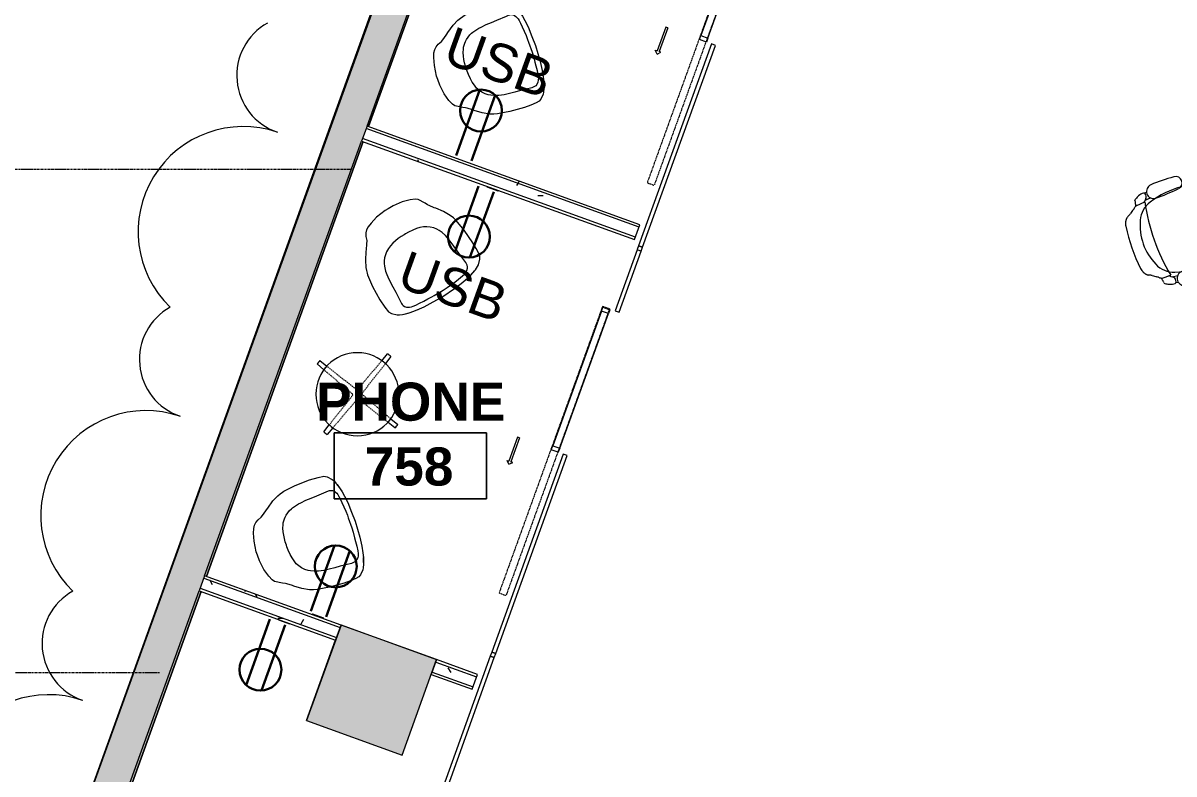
# Model space of a CAD drawing. Header units: inches. Extents: x -2349 to 1043, y -456 to 2193.
# Drawn here: x -2110.7 to -1838.8, y 347.2 to 524.6 of the extents above; entities that cross this region are included whole.
import ezdxf

# ---------------------------------------------------------------- set-up
doc = ezdxf.new("R2010")
doc.units = ezdxf.units.IN
doc.header["$MEASUREMENT"] = 0
for name, pattern in [('Dash', [0.25, 0.125, -0.125]), ('Dash 1_16_', [0.125, 0.0625, -0.0625]), ('Grid Line 1_2_', [0.875, 0.5, -0.125, 0.125, -0.125]), ('IMPORT-PHANTOM4 _2_', [0])]:
    doc.linetypes.add(name, pattern=pattern)
for name, color, linetype, lineweight in [('5033_00_7th-9th Floors_Updated_dwg', 8, 'Continuous', 9), ('A-ANNO-NOTE', 131, 'Continuous', 30), ('A-Area', 7, 'IMPORT-PHANTOM4 _2_', 9), ('A-AREA-IDEN', 2, 'Continuous', 9), ('A-COLS', 52, 'Continuous', 13), ('A-DETL-GENF', 92, 'Continuous', 9), ('A-DOOR', 31, 'Continuous', 13), ('A-GLAZ-CURT', 52, 'Continuous', 13), ('A-GLAZ-CWMG', 51, 'Continuous', 13), ('A-Shell', 7, 'Continuous', 9), ('A-WALL', 113, 'Continuous', 13), ('A-WALL-PATT', 111, 'Continuous', 13), ('COLUMN', 7, 'Continuous', 9), ('E-ELEC-FIXT', 91, 'Continuous', 9), ('G-ANNO-REVC', 71, 'Continuous', 9), ('I-FURN', 30, 'Continuous', 9), ('I-FURN-HDLN', 30, 'Dash', 9), ('I-WALL', 2, 'Continuous', 13), ('S-GRID', 1, 'Continuous', 9)]:
    doc.layers.add(name, color=color, linetype=linetype, lineweight=lineweight)
doc.styles.add('Swis721 Lt BT', font='swissl.ttf', dxfattribs={"height": 9})
doc.styles.add('Swis721 Lt BT_B', font='', dxfattribs={"height": 9})
doc.styles.get('Swis721 Lt BT_B').set_extended_font_data('Swis721 Lt BT', bold=True)
pattern_1 = [(0, (0, 0), (30.72, 7.68), [1.267, -21.773, 1.267, -21.773, -122.88]), (0, (0, 0), (30.72, 7.68), [-46.08, 1.267, -44.813, 1.267, -21.773, -53.76]), (0, (0, 0), (30.72, 7.68), [-115.2, 1.267, -14.093, 1.267, -37.133]), (120, (11.52, 3.84), (-22.011075, 22.7643), [1.267, -21.773, 1.267, -21.773, -122.88]), (120, (11.52, 3.84), (-22.011075, 22.7643), [-46.08, 1.267, -44.813, 1.267, -21.773, -53.76]), (120, (11.52, 3.84), (-22.011075, 22.7643), [-115.2, 1.267, -14.093, 1.267, -37.133]), (240, (15.36, 19.2), (-8.708925, -30.4443), [1.267, -21.773, 1.267, -21.773, -122.88]), (240, (15.36, 19.2), (-8.708925, -30.4443), [-46.08, 1.267, -44.813, 1.267, -21.773, -53.76]), (240, (15.36, 19.2), (-8.708925, -30.4443), [-115.2, 1.267, -14.093, 1.267, -37.133])]

# ---------------------------------------------------------------- blocks, each defined once
blk = doc.blocks.new('5033_00_7th-9th Floors_Updated_dwg-8585573-7TH FLOOR POWER _ SIGNAL')
at = {"layer": 'A-Shell'}
h = blk.add_hatch(color=256, dxfattribs=at)
h.paths.add_polyline_path([(-2160.58, -154.84), (-1982.09, -91.59), (-1982.09, -91.52), (-2160.7, -154.8)], flags=0)
h.paths.add_polyline_path([(-2185.08, -146.11), (-2203.04, -139.22), (-2203.2, -139.65), (-2185.72, -145.88)], flags=0)
h.paths.add_polyline_path([(-2105.52, 107.91), (-2068.64, 210.29), (-2069.06, 210.44), (-2106.02, 108.09)], flags=0)
h.paths.add_polyline_path([(-2067.37, 213.82), (-2030.37, 316.54), (-2030.71, 316.66), (-2067.79, 213.97)], flags=0)
h.paths.add_polyline_path([(-2029.1, 320.06), (-1992.21, 422.47), (-1992.47, 422.56), (-2029.44, 320.19)], flags=0)
h.paths.add_polyline_path([(-1990.94, 426), (-1954.98, 525.84), (-1955.15, 525.9), (-1962.98, 504.23), (-1962.81, 504.16), (-1963.74, 501.58), (-1963.92, 501.64), (-1991.2, 426.09)], flags=0)
h.paths.add_polyline_path([(-1954.05, 528.43), (-1935.69, 579.4), (-1935.82, 579.44), (-1954.22, 528.49)], flags=0)
h.paths.add_polyline_path([(-1924.86, 609.46), (-1913.15, 641.96), (-1913.24, 641.99), (-1924.97, 609.5)], flags=0)
h.paths.add_polyline_path([(-1912.22, 644.55), (-1887.24, 713.98), (-1912.3, 644.58)], flags=0)
at = {"layer": 'COLUMN'}
blk.add_hatch(color=256, dxfattribs=at).paths.add_polyline_path([(-2043.73, 179.78), (-2043.73, 179.79), (-2041.62, 185.62)], flags=0)
blk.add_hatch(color=256, dxfattribs=at).paths.add_polyline_path([(-2043.73, 179.78), (-2043.73, 179.79), (-2041.62, 185.62)], flags=0)
at = {"layer": 'A-Area', "linetype": 'Continuous', "flags": 128}
blk.add_lwpolyline([(-2099.84, 148.77), (-1872.96, 778.61)], close=True, dxfattribs=at)
at = {"layer": 'A-Shell'}
for p, q in [((-2029.1, 320.06), (-1992.21, 422.47)), ((-1992.21, 422.47), (-2029.1, 320.06)), ((-2067.37, 213.82), (-2030.37, 316.54)), ((-2030.37, 316.54), (-2067.37, 213.82)), ((-2105.52, 107.91), (-2068.64, 210.29)), ((-2068.64, 210.29), (-2105.52, 107.91))]:
    blk.add_line(p, q, dxfattribs=at)
at = {"layer": 'COLUMN'}
for p, q in [((-2035.58, 202.36), (-2013.01, 194.21)), ((-2035.58, 202.36), (-2013.01, 194.21)), ((-2043.73, 179.79), (-2036.86, 198.82)), ((-2043.73, 179.79), (-2036.86, 198.82)), ((-2043.73, 179.79), (-2041.62, 185.62)), ((-2041.62, 185.62), (-2043.73, 179.78)), ((-2043.73, 179.79), (-2041.62, 185.62)), ((-2041.62, 185.62), (-2043.73, 179.78)), ((-2043.73, 179.78), (-2043.73, 179.79)), ((-2043.73, 179.78), (-2043.73, 179.79))]:
    blk.add_line(p, q, dxfattribs=at)
blk = doc.blocks.new('Columns 1 - Columns 1-7118049-7TH FLOOR POWER _ SIGNAL')
at = {"layer": 'A-COLS', "lineweight": 9}
h = blk.add_hatch(color=7, dxfattribs=at)
h.paths.add_polyline_path([(862, -405.11), (861.98, -372.97), (801.98, -351.58), (801.98, -383.71), (861.95, -405.09)], flags=0)
h.paths.add_polyline_path([(994.48, -377), (1004.95, -376.98), (1004.95, -365), (986.95, -365), (986.95, -377), (993.97, -377)], flags=0)
h.paths.add_polyline_path([(514, -281.76), (514, -249.63), (453.98, -228.24), (453.98, -260.37), (513.95, -281.74)], flags=0)
h.paths.add_polyline_path([(166, -158.41), (166, -126.28), (105.98, -104.89), (105.98, -137.02), (165.95, -158.39)], flags=0)
h.paths.add_polyline_path([(-182, -35.06), (-182, -2.93), (-242.02, 18.46), (-242.02, -13.67), (-182.05, -35.04)], flags=0)
h.paths.add_polyline_path([(-1982.09, 88.27), (-1922.03, 109.69), (-1922.03, 140.32), (-1982.09, 118.92), (-1982.06, 97), (-1976.88, 98.83), (-1974.21, 91.29), (-1982.09, 88.5), (-1982.09, 88.41)], flags=0)
h.paths.add_polyline_path([(-530, 88.28), (-530, 120.42), (-590.02, 141.81), (-590.02, 109.68), (-530.05, 88.3)], flags=0)
h.paths.add_polyline_path([(843.95, 109), (843.91, 133), (819.95, 133), (819.95, 109), (840.1, 109)], flags=0)
h.paths.add_polyline_path([(1000.37, 115), (1004.95, 115.02), (1004.95, 127), (986.95, 127), (986.95, 115), (998.45, 115)], flags=0)
h.paths.add_polyline_path([(-1634.06, 211.7), (-1574.03, 233.05), (-1574.03, 264.36), (-1634.06, 242.96), (-1634.06, 211.72)], flags=0)
h.paths.add_polyline_path([(-878.47, 211.8), (-878.47, 243.93), (-938.5, 265.32), (-938.5, 233.19), (-878.52, 211.82)], flags=0)
h.paths.add_polyline_path([(495.95, 232), (495.95, 256), (472.03, 256), (472.03, 232), (492.75, 232)], flags=0)
h.paths.add_polyline_path([(-1286.05, 334.98), (-1268.05, 341.39), (-1268.05, 345.6), (-1256.05, 349.87), (-1244.05, 345.6), (-1244.05, 341.38), (-1226.05, 335.02), (-1226.06, 367), (-1256.05, 377.69), (-1286.05, 367), (-1286.05, 334.99)], flags=0)
h.paths.add_polyline_path([(-2021.16, 351.64), (-2013.01, 374.21), (-2035.58, 382.36), (-2043.73, 359.79), (-2041.62, 359.02)], flags=0)
h.paths.add_polyline_path([(-207.74, 478), (-200.03, 478), (-200.03, 502), (-219.79, 502), (-224.03, 490.27), (-224.03, 478), (-208.32, 478)], flags=0)
h.paths.add_polyline_path([(-224.03, 501.32), (-223.78, 502), (-224.03, 502)], flags=0)
h.paths.add_polyline_path([(-549.3, 601), (-548.03, 601), (-548.03, 625), (-569.15, 625), (-572.03, 617.05), (-572.03, 601), (-556.09, 601)], flags=0)
h.paths.add_polyline_path([(496.2, 601), (496.2, 625), (472.2, 625), (472.2, 601), (492.75, 601)], flags=0)
h.paths.add_polyline_path([(831.97, 601.06), (843.95, 601.08), (843.91, 625.06), (819.95, 625.06), (819.95, 601.06), (831.95, 601.06)], flags=0)
h.paths.add_polyline_path([(999.15, 607.06), (1004.95, 607.08), (1004.95, 619.06), (986.95, 619.06), (986.95, 607.06), (998.45, 607.06)], flags=0)
h.paths.add_polyline_path([(-1887.92, 720.64), (-1879.77, 743.21), (-1902.34, 751.36), (-1910.49, 728.79), (-1899.81, 724.93)], flags=0)
h.paths.add_polyline_path([(-910.74, 724), (-896.03, 724), (-896.03, 748), (-920.67, 748), (-920.67, 724), (-911.68, 724)], flags=0)
h.paths.add_polyline_path([(-1616.03, 724), (-1592.03, 724), (-1592.03, 748), (-1616.03, 748), (-1616.03, 731.5)], flags=0)
h.paths.add_polyline_path([(-1843.5, 843.64), (-1835.35, 866.21), (-1857.93, 874.36), (-1866.08, 851.79), (-1845.61, 844.39)], flags=0)
h.paths.add_polyline_path([(492.75, 847), (496.2, 847), (496.2, 871), (472.2, 871), (472.2, 847), (479.89, 847)], flags=0)
h.paths.add_polyline_path([(-1574.05, 847), (-1574.06, 871), (-1616.19, 871), (-1616.19, 847), (-1576.33, 847)], flags=0)
h.paths.add_polyline_path([(-1268.03, 847.03), (-1243.86, 847.03), (-1243.86, 871), (-1268.03, 871), (-1268.03, 863.81)], flags=0)
h.paths.add_polyline_path([(843.95, 1093), (843.91, 1117), (819.95, 1117), (819.95, 1093), (840.1, 1093)], flags=0)
h.paths.add_polyline_path([(482.08, 1093), (495.95, 1093), (495.95, 1117), (471.83, 1117), (471.83, 1093), (481.27, 1093)], flags=0)
h.paths.add_polyline_path([(-1259.55, 1093.21), (-1244.3, 1093.21), (-1244.3, 1117.25), (-1268.29, 1117.25), (-1268.29, 1093.21), (-1268.07, 1093.21)], flags=0)
h.paths.add_polyline_path([(-1607.55, 1093.21), (-1592.35, 1093.21), (-1592.35, 1117.25), (-1616.3, 1117.25), (-1616.3, 1093.21), (-1616.07, 1093.21)], flags=0)
h.paths.add_polyline_path([(993.95, 1099), (1004.95, 1099.02), (1004.95, 1111), (986.95, 1111), (986.95, 1099), (993.94, 1099)], flags=0)
h.paths.add_polyline_path([(-1594.42, 1339.25), (-1592.3, 1339.25), (-1592.3, 1363.25), (-1616.3, 1363.25), (-1616.3, 1339.25), (-1600.55, 1339.25)], flags=0)
h.paths.add_polyline_path([(-1268.3, 1339.25), (-1244.3, 1339.25), (-1244.3, 1363.25), (-1268.3, 1363.25), (-1268.3, 1343.02)], flags=0)
h.paths.add_polyline_path([(471.95, 1462.86), (495.95, 1462.86), (495.95, 1486.86), (471.95, 1486.86)], flags=0)
h.paths.add_polyline_path([(801.95, 1567), (861.95, 1588.4), (861.95, 1619.14), (850.07, 1619.14), (850, 1619.04), (849.95, 1619.16), (849.95, 1622.86), (801.95, 1605.75), (801.95, 1567.02)], flags=0)
h.paths.add_polyline_path([(-1592.05, 1585.02), (-1592.05, 1609.02), (-1616.05, 1609.02), (-1616.05, 1585.02)], flags=0)
h.paths.add_polyline_path([(-1244.3, 1585.27), (-1244.3, 1609.27), (-1268.3, 1609.27), (-1268.3, 1585.27)], flags=0)
h.paths.add_polyline_path([(-1678.05, 1731.02), (-1654.55, 1731.02), (-1654.55, 1776.02), (-1678.05, 1776.02), (-1678.05, 1772.52), (-1658.05, 1772.52), (-1658.05, 1734.52), (-1678.05, 1734.52)], flags=0)
h.paths.add_polyline_path([(-921.05, 1827.02), (-895.05, 1827.02), (-895.05, 1853.02), (-921.05, 1853.02), (-921.05, 1827.76)], flags=0)
h.paths.add_polyline_path([(496.95, 1827.02), (496.95, 1853.02), (470.95, 1853.02), (470.95, 1827.02), (492.75, 1827.02)], flags=0)
h.paths.add_polyline_path([(148.95, 1827.02), (148.95, 1853.02), (122.95, 1853.02), (122.95, 1827.02), (145.4, 1827.02)], flags=0)
h.paths.add_polyline_path([(-559.8, 1827.02), (-547.04, 1827.02), (-547.04, 1853.02), (-573.04, 1853.02), (-573.04, 1827.02), (-560.05, 1827.02)], flags=0)
h.paths.add_polyline_path([(-214.73, 1827.04), (-199.03, 1827.04), (-199.03, 1853.03), (-225.05, 1853.03), (-225.05, 1827.04), (-214.81, 1827.04)], flags=0)
h.paths.add_polyline_path([(-1604.86, 1828.27), (-1592.3, 1828.27), (-1592.3, 1852.27), (-1600.05, 1852.27), (-1600.05, 2104.82), (-1574.05, 2104.82), (-1574.05, 2138.82), (-1608.05, 2138.82), (-1608.05, 1852.27), (-1616.3, 1852.27), (-1616.3, 1828.27), (-1605.11, 1828.27)], flags=0)
h.paths.add_polyline_path([(-1246.45, 1828.27), (-1244.3, 1828.27), (-1244.3, 1852.27), (-1268.3, 1852.27), (-1268.3, 1828.27), (-1252.55, 1828.27)], flags=0)
h.paths.add_polyline_path([(-1629.95, 1836.02), (-1620.8, 1836.02), (-1620.8, 1844.02), (-1678.05, 1844.02), (-1678.05, 1836.02)], flags=0)
h.paths.add_polyline_path([(861.95, 2100.07), (861.95, 2138.82), (801.95, 2138.82), (801.95, 2110.02), (831.95, 2110.02), (831.95, 2100.07), (853.95, 2100.07)], flags=0)
h.paths.add_polyline_path([(-878.05, 2104.79), (-878.05, 2138.82), (-938.13, 2138.82), (-938.13, 2104.79)], flags=0)
h.paths.add_polyline_path([(-1225.94, 2104.81), (-1225.94, 2138.82), (-1286.03, 2138.82), (-1286.03, 2104.81)], flags=0)
h.paths.add_polyline_path([(165.96, 2104.82), (165.96, 2138.82), (105.95, 2138.82), (105.95, 2104.82)], flags=0)
h.paths.add_polyline_path([(454.05, 2104.82), (513.95, 2104.82), (513.95, 2138.82), (454.05, 2138.82)], flags=0)
h.paths.add_polyline_path([(-590.05, 2104.82), (-530.05, 2104.82), (-530.05, 2138.82), (-590.05, 2138.82)], flags=0)
h.paths.add_polyline_path([(-181.82, 2104.82), (-181.82, 2138.82), (-242.05, 2138.82), (-242.05, 2104.82), (-189.08, 2104.82)], flags=0)
at = {"layer": 'A-COLS', "color": 8, "lineweight": 20}
for p, q in [((-2035.58, 382.36), (-2043.73, 359.79)), ((-2013.01, 374.21), (-2035.58, 382.36)), ((-2021.16, 351.64), (-2013.01, 374.21)), ((-2043.73, 359.79), (-2021.16, 351.64))]:
    blk.add_line(p, q, dxfattribs=at)
blk = doc.blocks.new('HermanMiller_Collection_SaibaSideChair - Conference Chair-8045571-7TH FLOOR POWER _ SIGNAL')
at = {"layer": 'I-FURN'}
for p, q in [((-8.44, 9.7), (-6.72, 10.92)), ((-6.72, 10.92), (-5.26, 11.72)), ((-5.26, 11.72), (-4.53, 11.95)), ((-5.26, 11.72), (-4.53, 11.95)), ((-5.26, 11.72), (-4.53, 11.95)), ((-4.53, 11.95), (-3.9, 12.15)), ((-4.53, 11.95), (-3.9, 12.15)), ((-4.53, 11.95), (-3.9, 12.15)), ((-3.9, 12.15), (-3.52, 12.26)), ((-3.9, 12.15), (-3.52, 12.26)), ((-3.9, 12.15), (-3.52, 12.26)), ((-3.52, 12.26), (-0.58, 12.69)), ((-3.52, 12.26), (-0.58, 12.69)), ((-3.52, 12.26), (-0.58, 12.69)), ((-0.58, 12.69), (3.02, 12.86)), ((3.02, 12.86), (5.15, 12.78)), ((5.15, 12.78), (6.54, 12.62)), ((6.54, 12.62), (7.24, 12.25)), ((7.24, 12.25), (8.17, 11.26)), ((8.17, 11.26), (8.47, 10.77)), ((-11.47, 7.87), (-10.56, 8.18)), ((-10.56, 8.18), (-9.84, 8.66)), ((-9.84, 8.66), (-8.78, 9.45)), ((-8.78, 9.45), (-8.44, 9.7)), ((-2.82, 7.92), (-2.05, 8.17)), ((-2.05, 8.17), (-1.23, 8.33)), ((-1.23, 8.33), (-0.63, 8.42)), ((-0.63, 8.42), (0.72, 8.58)), ((0.72, 8.58), (2.05, 8.68)), ((2.05, 8.68), (3.47, 8.78)), ((3.47, 8.78), (5.92, 8.96)), ((5.92, 8.96), (6.45, 9)), ((6.45, 9), (6.73, 8.98)), ((6.73, 8.98), (7.09, 8.9)), ((7.09, 8.9), (7.43, 8.73)), ((7.43, 8.73), (7.76, 8.46)), ((7.76, 8.46), (7.96, 8.15)), ((8.47, 10.77), (8.73, 10.17)), ((8.73, 10.17), (8.9, 9.74)), ((8.9, 9.74), (9.25, 8.58)), ((9.25, 8.58), (9.46, 7.72)), ((-13.52, 5.18), (-13.1, 6.23)), ((-13.1, 6.23), (-12.69, 6.93)), ((-12.69, 6.93), (-12.18, 7.44)), ((-12.18, 7.44), (-11.47, 7.87)), ((-6.06, 5.24), (-5.8, 5.65)), ((-5.8, 5.65), (-5.51, 6.04)), ((-5.51, 6.04), (-5.2, 6.4)), ((-5.2, 6.4), (-4.81, 6.76)), ((-4.81, 6.76), (-4.3, 7.17)), ((-4.3, 7.17), (-3.73, 7.51)), ((-3.73, 7.51), (-3.19, 7.79)), ((-3.19, 7.79), (-2.82, 7.92)), ((7.96, 8.15), (8.14, 7.83)), ((8.14, 7.83), (8.3, 7.41)), ((8.3, 7.41), (8.4, 6.96)), ((8.4, 6.96), (8.51, 6.33)), ((8.51, 6.33), (8.62, 5.37)), ((9.36, 8.15), (9.46, 7.72)), ((9.36, 8.15), (9.46, 7.72)), ((9.46, 7.72), (9.66, 6.6)), ((9.46, 7.72), (9.66, 6.6)), ((9.46, 7.72), (9.66, 6.6)), ((9.66, 6.6), (9.69, 6.39)), ((9.66, 6.6), (9.92, 4.88)), ((9.66, 6.6), (9.92, 4.88)), ((-14.29, 0.8), (-13.99, 3.35)), ((-14.29, 0.8), (-13.99, 3.35)), ((-13.99, 3.35), (-13.52, 5.18)), ((-6.91, 2.45), (-6.76, 3.28)), ((-6.76, 3.28), (-6.53, 4.11)), ((-6.53, 4.11), (-6.24, 4.84)), ((-6.24, 4.84), (-6.06, 5.24)), ((8.62, 5.37), (8.73, 4.23)), ((8.73, 4.23), (8.8, 3.11)), ((8.8, 3.11), (8.85, 2.1)), ((9.92, 4.88), (10.04, 2.44)), ((-14.28, 0), (-14.29, 0.8)), ((-14.28, 0), (-14.29, 0.8)), ((-14.25, -1.45), (-14.28, 0)), ((-14.25, -1.45), (-14.28, 0)), ((-7.08, -0.01), (-7.07, 0.82)), ((-7.07, 0.82), (-7.02, 1.63)), ((-7.02, 1.63), (-6.91, 2.45)), ((8.85, 2.1), (8.87, 1.46)), ((8.87, 1.46), (8.89, -1.06)), ((10.16, 0.13), (10, -3.79)), ((10.04, 2.44), (10.16, 0.13)), ((-13.93, -3.7), (-14.25, -1.45)), ((-7.08, -0.39), (-7.08, -0.01)), ((-7.05, -1.24), (-7.08, -0.39)), ((-6.93, -2.38), (-7.05, -1.24)), ((-6.77, -3.27), (-6.93, -2.38)), ((8.85, -2.16), (8.78, -3.48)), ((8.89, -1.06), (8.85, -2.16)), ((-13.37, -5.6), (-13.93, -3.7)), ((-6.54, -4.1), (-6.77, -3.27)), ((-6.24, -4.89), (-6.54, -4.1)), ((-5.85, -5.56), (-6.24, -4.89)), ((8.72, -4.4), (8.61, -5.51)), ((8.78, -3.48), (8.72, -4.4)), ((10, -3.79), (9.76, -5.96)), ((-12.87, -6.64), (-13.37, -5.6)), ((-12.44, -7.24), (-12.87, -6.64)), ((-10.82, -8.16), (-12.44, -7.24)), ((-5.39, -6.19), (-5.85, -5.56)), ((-4.76, -6.85), (-5.39, -6.19)), ((-4.14, -7.29), (-4.76, -6.85)), ((-3.59, -7.59), (-4.14, -7.29)), ((-2.79, -7.94), (-3.59, -7.59)), ((-1.82, -8.24), (-2.79, -7.94)), ((8.16, -7.81), (7.92, -8.25)), ((8.35, -7.27), (8.16, -7.81)), ((8.45, -6.68), (8.35, -7.27)), ((8.61, -5.51), (8.45, -6.68)), ((9.49, -7.51), (9.22, -8.68)), ((9.49, -7.51), (9.22, -8.68)), ((9.49, -7.51), (9.24, -8.56)), ((9.76, -5.96), (9.49, -7.51)), ((9.76, -5.96), (9.49, -7.51)), ((9.76, -5.96), (9.49, -7.51)), ((-10.18, -8.45), (-10.82, -8.16)), ((-9.85, -8.67), (-10.18, -8.45)), ((-8.78, -9.46), (-9.85, -8.67)), ((-8.47, -9.72), (-8.78, -9.46)), ((-6.85, -10.84), (-8.47, -9.72)), ((-5.27, -11.72), (-6.85, -10.84)), ((-0.61, -8.46), (-1.82, -8.24)), ((0.72, -8.59), (-0.61, -8.46)), ((2.04, -8.68), (0.72, -8.59)), ((3.38, -8.79), (2.04, -8.68)), ((6.15, -8.99), (3.38, -8.79)), ((6.48, -9.01), (6.15, -8.99)), ((6.83, -8.96), (6.48, -9.01)), ((7.22, -8.86), (6.83, -8.96)), ((7.53, -8.65), (7.22, -8.86)), ((7.92, -8.25), (7.53, -8.65)), ((8.42, -10.85), (8.17, -11.26)), ((8.79, -10.06), (8.42, -10.85)), ((8.9, -9.75), (8.79, -10.06)), ((9.24, -8.56), (8.9, -9.75)), ((-4.36, -12.02), (-5.27, -11.72)), ((-4.36, -12.02), (-5.27, -11.72)), ((-4.36, -12.02), (-5.27, -11.72)), ((-3.51, -12.26), (-4.36, -12.02)), ((-3.51, -12.26), (-4.36, -12.02)), ((-3.51, -12.26), (-4.36, -12.02)), ((-0.58, -12.69), (-3.51, -12.26)), ((-0.58, -12.69), (-3.51, -12.26)), ((-0.58, -12.69), (-3.51, -12.26)), ((3.01, -12.86), (-0.58, -12.69)), ((4.61, -12.82), (3.01, -12.86)), ((5.95, -12.71), (4.61, -12.82)), ((6.75, -12.54), (5.95, -12.71)), ((7.25, -12.26), (6.75, -12.54)), ((8.17, -11.26), (7.25, -12.26))]:
    blk.add_line(p, q, dxfattribs=at)
for centre, radius, start, end in [((-0.69, 6.21), 10.22, 13.3669, 20.2092), ((1.18, -6.82), 8.25, 339.2587, 347.8187)]:
    blk.add_arc(centre, radius, start, end, dxfattribs=at)
blk = doc.blocks.new('Barn Door - Glass Door - D13 - DEMOUNTABLE SLIDER-40_ x 96_-8564952-7TH FLOOR POWER _ SIGNAL')
at = {"layer": 'A-DETL-GENF'}
for p, q in [((17.91, -11.5), (23.91, -11.5)), ((17.91, -11.5), (17.91, -12)), ((17.91, -12), (23.91, -12)), ((23.91, -11.04), (23.91, -11.5)), ((24.62, -11.75), (23.91, -11.04)), ((24.62, -11.75), (23.91, -12.46)), ((23.91, -12.46), (23.91, -12))]:
    blk.add_line(p, q, dxfattribs=at)
at = {"layer": 'A-DOOR', "linetype": 'Dash 1_16_', "lineweight": 9}
for p, q in [((-18, -1.87), (54, -1.87)), ((-18, -3.62), (-18, -1.87)), ((54, -3.62), (54, -1.87)), ((-18, -3.62), (54, -3.62))]:
    blk.add_line(p, q, dxfattribs=at)
at = {"layer": 'A-DOOR', "lineweight": 20}
for p, q in [((-17.81, -3.5), (-17.81, -1.75)), ((-17.81, -1.75), (-16.81, -1.75)), ((-16.81, -1.75), (-16.81, -3.5)), ((17, -3.5), (17, -1.75)), ((17, -1.75), (18, -1.75)), ((18, -1.75), (18, -3.5)), ((-16.81, -3.5), (-17.81, -3.5)), ((18, -3.5), (17, -3.5))]:
    blk.add_line(p, q, dxfattribs=at)
at = {"layer": 'A-DOOR', "lineweight": 9}
for p, q in [((17, -1.75), (-16.81, -1.75)), ((-16.81, -3.5), (17, -3.5))]:
    blk.add_line(p, q, dxfattribs=at)
blk = doc.blocks.new('Table-Coffee-Teknion-BBCTC_Cosmos_Small-R2013 - 17 3_4_ High-7257209-7TH FLOOR POWER _ SIGNAL')
at = {"layer": 'I-FURN'}
for p, q in [((-8.05, 8.78), (-6.54, 7.32)), ((6.54, 7.32), (8.05, 8.78)), ((-7.31, 6.55), (-8.77, 8.06)), ((8.77, 8.06), (7.31, 6.55)), ((-8.77, -8.06), (-7.31, -6.55)), ((-6.54, -7.32), (-8.05, -8.78)), ((8.05, -8.78), (6.54, -7.32)), ((7.31, -6.55), (8.77, -8.06))]:
    blk.add_line(p, q, dxfattribs=at)
for radius, start, end in [(9.81, 0, 180), (11.91, 132.5189, 137.408), (11.91, 42.5921, 47.487), (9.81, 131.7763, 138.1519), (9.81, 131.7763, 138.1519), (9.81, 41.8151, 48.2295), (9.81, 41.8486, 48.2295), (9.81, 180, 0), (11.91, 222.592, 227.487), (9.81, 221.8481, 228.2295), (9.81, 221.8481, 228.2295), (9.81, 311.7763, 318.1519), (9.81, 311.7763, 318.1519), (11.91, 312.5189, 317.408)]:
    blk.add_arc((0, 0), radius, start, end, dxfattribs=at)
at = {"layer": 'I-FURN-HDLN'}
for p, q in [((-7.31, 6.55), (-1.13, 0.13)), ((-0.14, 1.13), (-6.54, 7.32)), ((6.54, 7.32), (0.14, 1.14)), ((1.14, 0.14), (7.31, 6.54)), ((-1.13, -0.14), (-7.31, -6.55)), ((-6.54, -7.32), (-0.14, -1.13)), ((0.14, -1.13), (6.54, -7.32)), ((7.31, -6.55), (1.13, -0.14))]:
    blk.add_line(p, q, dxfattribs=at)
for centre, start, end in [((-1.29, 0), 318.5957, 40.7021), ((0, 1.29), 228.5804, 312.4265), ((1.29, 0), 136.0279, 221.3524), ((0, -1.29), 48.5957, 131.4043)]:
    blk.add_arc(centre, 0.206, start, end, dxfattribs=at)
blk = doc.blocks.new('System Panel - Glazed-9754867-7TH FLOOR POWER _ SIGNAL')
at = {"layer": 'A-GLAZ-CURT'}
for p, q in [((-5.64, 0.5), (-56.31, 0.5)), ((-56.31, 0.5), (-56.31, -0.5)), ((-5.64, -0.5), (-5.64, 0.5)), ((56.31, 0.5), (30.36, 0.5)), ((30.36, 0.5), (30.36, -0.5)), ((56.31, -0.5), (56.31, 0.5)), ((-56.31, -0.5), (-5.64, -0.5)), ((30.36, -0.5), (56.31, -0.5))]:
    blk.add_line(p, q, dxfattribs=at)
blk = doc.blocks.new('System Panel - Glazed-8777618-7TH FLOOR POWER _ SIGNAL')
at = {"layer": 'A-GLAZ-CURT'}
for p, q in [((-20.97, 0.5), (-53.66, 0.5)), ((-53.66, 0.5), (-53.66, -0.5)), ((-20.97, -0.5), (-20.97, 0.5)), ((53.66, 0.5), (15.03, 0.5)), ((15.03, 0.5), (15.03, -0.5)), ((53.66, -0.5), (53.66, 0.5)), ((-53.66, -0.5), (-20.97, -0.5)), ((15.03, -0.5), (53.66, -0.5))]:
    blk.add_line(p, q, dxfattribs=at)
blk = doc.blocks.new('Rectangular Mullion - 1_ x 1_ SQUARE-8777605-7TH FLOOR POWER _ SIGNAL')
at = {"layer": 'A-GLAZ-CWMG', "lineweight": 20}
for p, q in [((-0.5, 0.5), (0.5, 0.5)), ((-0.5, -0.5), (-0.5, 0.5)), ((0.5, 0.5), (0.5, -0.5)), ((0.5, -0.5), (-0.5, -0.5))]:
    blk.add_line(p, q, dxfattribs=at)
blk = doc.blocks.new('System Panel - Glazed-9754840-7TH FLOOR POWER _ SIGNAL')
at = {"layer": 'A-GLAZ-CURT'}
for p, q in [((-0.78, 0.5), (-50.54, 0.5)), ((-50.54, 0.5), (-50.54, -0.5)), ((-0.78, -0.5), (-0.78, 0.5)), ((50.54, 0.5), (35.22, 0.5)), ((35.22, 0.5), (35.22, -0.5)), ((50.54, -0.5), (50.54, 0.5)), ((-50.54, -0.5), (-0.78, -0.5)), ((35.22, -0.5), (50.54, -0.5))]:
    blk.add_line(p, q, dxfattribs=at)
blk = doc.blocks.new('PS - Power Device _Wall Base_ - Duplex-8958712-7TH FLOOR POWER _ SIGNAL')
at = {"layer": 'E-ELEC-FIXT'}
for p, q in [((-1027.86, 965.12), (-1025.11, 965.12)), ((-1027.86, 965.12), (-1027.86, 964.93)), ((-1025.11, 964.93), (-1025.11, 965.12))]:
    blk.add_line(p, q, dxfattribs=at)
blk = doc.blocks.new('PS - Power Device _Wall Base_ - Duplex-4862727-7TH FLOOR POWER _ SIGNAL')
at = {"layer": 'E-ELEC-FIXT'}
for p, q in [((-2050.22, 383.66), (-2050.29, 383.48)), ((-2047.7, 382.55), (-2050.29, 383.48)), ((-2047.7, 382.55), (-2047.64, 382.73))]:
    blk.add_line(p, q, dxfattribs=at)
blk = doc.blocks.new('Steelcase - Seating - Series 1 - Task Chair - Task Chair-7826191-7TH FLOOR POWER _ SIGNAL')
at = {"layer": 'I-FURN'}
for p, q in [((-11.19, 5.22), (-11.25, 5.79)), ((-9.56, 4.85), (-9.71, 6.23)), ((9.56, 4.85), (9.71, 6.22)), ((11.19, 5.22), (11.25, 5.79)), ((-9.88, 5.14), (-9.56, 4.85)), ((-9.09, 2.55), (-9.22, 4.65)), ((9.09, 2.55), (9.09, 4.68)), ((9.2, 4.34), (9.09, 4.19)), ((9.88, 5.14), (9.56, 4.85)), ((-10.17, 2.55), (-10.38, 2.55)), ((10.17, 2.55), (10.38, 2.55))]:
    blk.add_line(p, q, dxfattribs=at)
for centre, radius, start, end in [((0, 3.46), 15.77, 58.7484, 121.2516), ((-6.5, 14.17), 3.24, 121.2516, 182.5329), ((6.5, 14.16), 3.25, 4.2769, 58.7484), ((-11.04, 13.04), 1.5, 6.6891, 175.0013), ((11.73, 12.42), 21.53, 175.7231, 197.8999), ((-12.1, 12.55), 21.92, 342.1001, 4.8659), ((11.04, 13.04), 1.5, 4.9987, 173.3109), ((22.73, 9.96), 35.4, 175.0013, 184.2771), ((-61.01, 7.05), 51.82, 0.295, 6.6891), ((61.01, 7.18), 51.82, 173.3109, 179.7112), ((-22.73, 10.08), 35.4, 355.485, 4.9987), ((-10.88, 7.44), 1.69, 184.2771, 355.7229), ((-3.05, 7.65), 6, 197.8999, 245.746), ((3.05, 7.65), 6, 294.254, 342.1001), ((10.88, 7.43), 1.68, 179.7112, 355.485), ((-2.85, 9.17), 7.99, 212.7486, 217.2514), ((-0.12, 48.46), 44.74, 258.2624, 281.8839), ((2.85, 9.17), 7.99, 322.7486, 327.2514), ((0, 14.41), 13.41, 245.746, 294.254)]:
    blk.add_arc(centre, radius, start, end, dxfattribs=at)
for centre, major_axis, ratio, start_param, end_param in [((-11.02, 3.62), (0.99, 1.63), 0.718676, 6.150324, 6.997733), ((11.02, 3.62), (-0.99, 1.63), 0.718676, 5.568638, 6.416046), ((-9.53, 4.74), (-0.03, 2.1), 0.841362, 1.437975, 2.055322), ((-10.94, 4.92), (0.004, 0.422), 0.857374, 0.293852, 1.396344), ((-8.59, 6.34), (-1.72, 5.94), 0.52706, 1.867354, 2.032914), ((-9.88, 3.86), (-0.31, 1.61), 0.651034, 2.090555, 2.375013), ((9.88, 3.86), (0.31, 1.61), 0.651034, 3.908172, 4.192631), ((8.59, 6.34), (1.72, 5.94), 0.52706, 4.250271, 4.415832), ((10.94, 4.92), (-0.004, 0.422), 0.857374, 4.886841, 5.989333), ((9.53, 4.74), (0.03, 2.1), 0.841362, 4.227863, 4.84521), ((2.41, -4.34), (-12.7, 6.86), 0.060387, 6.047601, 6.170681), ((14.26, -36.92), (-23.61, 40.36), 0.024762, 0.196185, 0.257818), ((-4.52, -16.42), (-4.45, 18.42), 0.085659, 6.08302, 6.197318), ((-4.27, -16.52), (-4.71, 18.52), 0.083254, 6.023824, 6.082104), ((86.51, 0.26), (-95.89, 4.54), 0.22439, 0.152414, 0.195437), ((-7.15, -5.5), (-0.87, 6.2), 0.154562, 5.723362, 6.025046), ((7.16, -5.51), (0.87, 6.2), 0.154825, 0.257987, 0.559064), ((-86.51, 0.11), (95.89, 4.68), 0.223967, 6.087389, 6.130455), ((4.31, -16.54), (4.67, 18.53), 0.08384, 0.18012, 0.258824), ((4.62, -16.47), (4.35, 18.45), 0.086501, 0.088023, 0.178733), ((-14.1, -37.05), (23.45, 40.49), 0.023763, 6.024156, 6.086879), ((-2.41, -4.34), (12.7, 6.86), 0.060387, 0.112505, 0.235585), ((0.01, 31.09), (-37.17, 0.02), 0.886583, 1.428196, 1.714006)]:
    blk.add_ellipse(centre, major_axis=major_axis, ratio=ratio, start_param=start_param, end_param=end_param, dxfattribs=at)
for points, knots in [([(-9, 2.35), (-9.06, 2.35), (-9.17, 2.37), (-9.39, 2.4), (-9.6, 2.44), (-9.74, 2.47), (-9.81, 2.49), (-9.84, 2.5), (-9.85, 2.5)], [0, 0, 0, 0, 0.142857, 0.285714, 0.571429, 0.785714, 0.892857, 1, 1, 1, 1]), ([(9, 2.35), (9.06, 2.35), (9.17, 2.37), (9.39, 2.4), (9.6, 2.44), (9.74, 2.47), (9.81, 2.49), (9.84, 2.5), (9.85, 2.5)], [0, 0, 0, 0, 0.142857, 0.285714, 0.571429, 0.785714, 0.892857, 1, 1, 1, 1]), ([(-7.38, -0.17), (-7.35, -0.26), (-7.27, -0.4), (-7.14, -0.56), (-7.05, -0.66), (-6.98, -0.73), (-6.91, -0.8), (-6.83, -0.86), (-6.74, -0.93), (-6.65, -1), (-6.56, -1.06), (-6.46, -1.12), (-6.36, -1.18), (-6.25, -1.24), (-6.14, -1.29), (-5.99, -1.35), (-5.72, -1.45), (-5.46, -1.5), (-5.29, -1.53)], [-1, -1, -1, -1, -0.833333, -0.75, -0.708333, -0.666667, -0.625, -0.583333, -0.541667, -0.5, -0.458333, -0.416667, -0.375, -0.333333, -0.291667, -0.25, -0.166667, 0, 0, 0, 0]), ([(5.29, -1.53), (5.46, -1.51), (5.72, -1.45), (5.99, -1.36), (6.14, -1.29), (6.25, -1.24), (6.36, -1.19), (6.46, -1.13), (6.56, -1.07), (6.65, -1), (6.74, -0.94), (6.83, -0.87), (6.91, -0.8), (6.98, -0.73), (7.05, -0.66), (7.14, -0.57), (7.27, -0.4), (7.35, -0.26), (7.38, -0.18)], [-1, -1, -1, -1, -0.833333, -0.75, -0.708333, -0.666667, -0.625, -0.583333, -0.541667, -0.5, -0.458333, -0.416667, -0.375, -0.333333, -0.291667, -0.25, -0.166667, 0, 0, 0, 0])]:
    blk.add_open_spline(points, degree=3, knots=knots, dxfattribs=at)
blk = doc.blocks.new('HermanMiller_Collection_SaibaSideChair - Conference Chair-8045615-7TH FLOOR POWER _ SIGNAL')
at = {"layer": 'I-FURN'}
for p, q in [((-5.27, 11.72), (-6.85, 10.84)), ((-4.36, 12.02), (-5.27, 11.72)), ((-4.36, 12.02), (-5.27, 11.72)), ((-4.36, 12.02), (-5.27, 11.72)), ((-3.51, 12.26), (-4.36, 12.02)), ((-3.51, 12.26), (-4.36, 12.02)), ((-3.51, 12.26), (-4.36, 12.02)), ((-0.58, 12.69), (-3.51, 12.26)), ((-0.58, 12.69), (-3.51, 12.26)), ((-0.58, 12.69), (-3.51, 12.26)), ((3.01, 12.86), (-0.58, 12.69)), ((4.61, 12.82), (3.01, 12.86)), ((5.95, 12.71), (4.61, 12.82)), ((6.75, 12.54), (5.95, 12.71)), ((7.25, 12.26), (6.75, 12.54)), ((8.17, 11.26), (7.25, 12.26)), ((8.42, 10.85), (8.17, 11.26)), ((-10.82, 8.16), (-12.44, 7.24)), ((-10.18, 8.45), (-10.82, 8.16)), ((-9.85, 8.67), (-10.18, 8.45)), ((-8.78, 9.46), (-9.85, 8.67)), ((-8.47, 9.72), (-8.78, 9.46)), ((-6.85, 10.84), (-8.47, 9.72)), ((-1.82, 8.24), (-2.79, 7.94)), ((-0.61, 8.46), (-1.82, 8.24)), ((0.72, 8.59), (-0.61, 8.46)), ((2.04, 8.68), (0.72, 8.59)), ((3.38, 8.79), (2.04, 8.68)), ((6.15, 8.99), (3.38, 8.79)), ((6.48, 9.01), (6.15, 8.99)), ((6.83, 8.96), (6.48, 9.01)), ((7.22, 8.86), (6.83, 8.96)), ((7.53, 8.65), (7.22, 8.86)), ((7.92, 8.25), (7.53, 8.65)), ((8.16, 7.81), (7.92, 8.25)), ((8.79, 10.06), (8.42, 10.85)), ((8.9, 9.75), (8.79, 10.06)), ((9.24, 8.56), (8.9, 9.75)), ((9.49, 7.51), (9.22, 8.68)), ((9.49, 7.51), (9.22, 8.68)), ((9.49, 7.51), (9.24, 8.56)), ((-13.37, 5.6), (-13.93, 3.7)), ((-12.87, 6.64), (-13.37, 5.6)), ((-12.44, 7.24), (-12.87, 6.64)), ((-5.85, 5.56), (-6.24, 4.89)), ((-5.39, 6.19), (-5.85, 5.56)), ((-4.76, 6.85), (-5.39, 6.19)), ((-4.14, 7.29), (-4.76, 6.85)), ((-3.59, 7.59), (-4.14, 7.29)), ((-2.79, 7.94), (-3.59, 7.59)), ((8.35, 7.27), (8.16, 7.81)), ((8.45, 6.68), (8.35, 7.27)), ((8.61, 5.51), (8.45, 6.68)), ((8.72, 4.4), (8.61, 5.51)), ((9.76, 5.96), (9.49, 7.51)), ((9.76, 5.96), (9.49, 7.51)), ((9.76, 5.96), (9.49, 7.51)), ((10, 3.79), (9.76, 5.96)), ((-13.93, 3.7), (-14.25, 1.45)), ((-6.77, 3.27), (-6.93, 2.38)), ((-6.54, 4.1), (-6.77, 3.27)), ((-6.24, 4.89), (-6.54, 4.1)), ((8.78, 3.48), (8.72, 4.4)), ((8.85, 2.16), (8.78, 3.48)), ((10.16, -0.13), (10, 3.79)), ((-14.25, 1.45), (-14.28, 0)), ((-14.25, 1.45), (-14.28, 0)), ((-7.05, 1.24), (-7.08, 0.39)), ((-7.08, 0.39), (-7.08, 0.01)), ((-7.08, 0.01), (-7.07, -0.82)), ((-6.93, 2.38), (-7.05, 1.24)), ((8.89, 1.06), (8.85, 2.16)), ((8.87, -1.46), (8.89, 1.06)), ((-14.28, 0), (-14.29, -0.8)), ((-14.28, 0), (-14.29, -0.8)), ((-14.29, -0.8), (-13.99, -3.35)), ((-14.29, -0.8), (-13.99, -3.35)), ((-7.07, -0.82), (-7.02, -1.63)), ((-7.02, -1.63), (-6.91, -2.45)), ((-6.91, -2.45), (-6.76, -3.28)), ((8.8, -3.11), (8.85, -2.1)), ((8.85, -2.1), (8.87, -1.46)), ((9.92, -4.88), (10.04, -2.44)), ((10.04, -2.44), (10.16, -0.13)), ((-13.99, -3.35), (-13.52, -5.18)), ((-13.52, -5.18), (-13.1, -6.23)), ((-6.76, -3.28), (-6.53, -4.11)), ((-6.53, -4.11), (-6.24, -4.84)), ((-6.24, -4.84), (-6.06, -5.24)), ((-6.06, -5.24), (-5.8, -5.65)), ((8.51, -6.33), (8.62, -5.37)), ((8.62, -5.37), (8.73, -4.23)), ((8.73, -4.23), (8.8, -3.11)), ((9.66, -6.6), (9.92, -4.88)), ((9.66, -6.6), (9.92, -4.88)), ((-13.1, -6.23), (-12.69, -6.93)), ((-12.69, -6.93), (-12.18, -7.44)), ((-12.18, -7.44), (-11.47, -7.87)), ((-11.47, -7.87), (-10.56, -8.18)), ((-5.8, -5.65), (-5.51, -6.04)), ((-5.51, -6.04), (-5.2, -6.4)), ((-5.2, -6.4), (-4.81, -6.76)), ((-4.81, -6.76), (-4.3, -7.17)), ((-4.3, -7.17), (-3.73, -7.51)), ((-3.73, -7.51), (-3.19, -7.79)), ((-3.19, -7.79), (-2.82, -7.92)), ((-2.82, -7.92), (-2.05, -8.17)), ((7.76, -8.46), (7.96, -8.15)), ((7.96, -8.15), (8.14, -7.83)), ((8.14, -7.83), (8.3, -7.41)), ((8.3, -7.41), (8.4, -6.96)), ((8.4, -6.96), (8.51, -6.33)), ((9.25, -8.58), (9.46, -7.72)), ((9.36, -8.15), (9.46, -7.72)), ((9.36, -8.15), (9.46, -7.72)), ((9.46, -7.72), (9.66, -6.6)), ((9.46, -7.72), (9.66, -6.6)), ((9.46, -7.72), (9.66, -6.6)), ((9.66, -6.6), (9.69, -6.39)), ((-10.56, -8.18), (-9.84, -8.66)), ((-9.84, -8.66), (-8.78, -9.45)), ((-8.78, -9.45), (-8.44, -9.7)), ((-8.44, -9.7), (-6.72, -10.92)), ((-2.05, -8.17), (-1.23, -8.33)), ((-1.23, -8.33), (-0.63, -8.42)), ((-0.63, -8.42), (0.72, -8.58)), ((0.72, -8.58), (2.05, -8.68)), ((2.05, -8.68), (3.47, -8.78)), ((3.47, -8.78), (5.92, -8.96)), ((5.92, -8.96), (6.45, -9)), ((6.45, -9), (6.73, -8.98)), ((6.73, -8.98), (7.09, -8.9)), ((7.09, -8.9), (7.43, -8.73)), ((7.43, -8.73), (7.76, -8.46)), ((8.17, -11.26), (8.47, -10.77)), ((8.47, -10.77), (8.73, -10.17)), ((8.73, -10.17), (8.9, -9.74)), ((8.9, -9.74), (9.25, -8.58)), ((-6.72, -10.92), (-5.26, -11.72)), ((-5.26, -11.72), (-4.53, -11.95)), ((-5.26, -11.72), (-4.53, -11.95)), ((-5.26, -11.72), (-4.53, -11.95)), ((-4.53, -11.95), (-3.9, -12.15)), ((-4.53, -11.95), (-3.9, -12.15)), ((-4.53, -11.95), (-3.9, -12.15)), ((-3.9, -12.15), (-3.52, -12.26)), ((-3.9, -12.15), (-3.52, -12.26)), ((-3.9, -12.15), (-3.52, -12.26)), ((-3.52, -12.26), (-0.58, -12.69)), ((-3.52, -12.26), (-0.58, -12.69)), ((-3.52, -12.26), (-0.58, -12.69)), ((-0.58, -12.69), (3.02, -12.86)), ((3.02, -12.86), (5.15, -12.78)), ((5.15, -12.78), (6.54, -12.62)), ((6.54, -12.62), (7.24, -12.25)), ((7.24, -12.25), (8.17, -11.26))]:
    blk.add_line(p, q, dxfattribs=at)
for centre, radius, start, end in [((1.18, 6.82), 8.25, 12.1813, 20.7413), ((-0.69, -6.21), 10.22, 339.7908, 346.6331)]:
    blk.add_arc(centre, radius, start, end, dxfattribs=at)
blk = doc.blocks.new('PS - Power Device _Wall Base_ - Duplex-8651874-7TH FLOOR POWER _ SIGNAL')
at = {"layer": 'E-ELEC-FIXT'}
for p, q in [((-2042.3, 384.99), (-2042.37, 384.81)), ((-2042.3, 384.99), (-2039.71, 384.05)), ((-2039.78, 383.88), (-2039.71, 384.05))]:
    blk.add_line(p, q, dxfattribs=at)
blk = doc.blocks.new('Room Tag - Room Name and Number-3379422-7TH FLOOR POWER _ SIGNAL')
at = {"layer": 'A-AREA-IDEN'}
for p, q in [((-0.1881, -0.1636), (-0.1881, -0.0018)), ((-0.1881, -0.0018), (0.1869, -0.0018)), ((0.1869, -0.0018), (-0.1881, -0.0018)), ((-0.1881, -0.0018), (-0.1881, -0.1636)), ((0.1869, -0.0018), (0.1869, -0.1636)), ((0.1869, -0.1636), (0.1869, -0.0018)), ((0.1869, -0.1636), (-0.1881, -0.1636)), ((-0.1881, -0.1636), (0.1869, -0.1636))]:
    blk.add_line(p, q, dxfattribs=at)
blk = doc.blocks.new('Family - ___-9745694-7TH FLOOR POWER _ SIGNAL')
at = {"layer": 'G-ANNO-REVC'}
for centre, radius, start, end in [((-2046.02, 512.19), 14.18, 119.2728, 251.0831), ((-2058.67, 475.29), 24.82, 71.0831, 225.8743), ((-2069.01, 445.1), 14.18, 119.2728, 251.0831), ((-2081.66, 408.2), 24.82, 71.0831, 225.8743), ((-2092.01, 378), 14.18, 119.2728, 251.0831), ((-2104.65, 341.1), 24.82, 71.0831, 225.8743)]:
    blk.add_arc(centre, radius, start, end, dxfattribs=at)

msp = doc.modelspace()

# ---------------------------------------------------------------- hatches: boundary and pattern name
at = {"layer": 'A-WALL-PATT', "lineweight": 9}
msp.add_hatch(color=7, dxfattribs=at).paths.add_polyline_path([(-2193.54, 45.73), (-1865.85, 953.25), (-1873.37, 955.96), (-2201.01, 48.59), (-2200.33, 48.33)], flags=0)
h = msp.add_hatch(dxfattribs=at)
h.set_pattern_fill('FP_1', color=256, style=0, pattern_type=2)
h.set_pattern_definition(pattern_1)
h.paths.add_polyline_path([(-1965.19, 476.34), (-1964.98, 476.93), (-2029.44, 500.2), (-2029.65, 499.62), (-1966.04, 476.65)], flags=0)
h = msp.add_hatch(dxfattribs=at)
h.set_pattern_fill('FP_1', color=256, style=0, pattern_type=2)
h.set_pattern_definition(pattern_1)
h.paths.add_polyline_path([(-1966.04, 473.99), (-1965.19, 476.34), (-2029.65, 499.62), (-2030.46, 497.25), (-1990.16, 482.7)], flags=0)
h = msp.add_hatch(dxfattribs=at)
h.set_pattern_fill('FP_1', color=256, style=0, pattern_type=2)
h.set_pattern_definition(pattern_1)
h.paths.add_polyline_path([(-1966.25, 473.4), (-1966.04, 473.99), (-2030.5, 497.27), (-2030.71, 496.68), (-1967.88, 473.99)], flags=0)
h = msp.add_hatch(dxfattribs=at)
h.set_pattern_fill('FP_1', color=256, style=0, pattern_type=2)
h.set_pattern_definition(pattern_1)
h.paths.add_polyline_path([(-2036.64, 379.42), (-2035.79, 381.77), (-2068, 393.4), (-2068.85, 391.05), (-2041.62, 381.22)], flags=0)
h = msp.add_hatch(dxfattribs=at)
h.set_pattern_fill('FP_1', color=256, style=0, pattern_type=2)
h.set_pattern_definition(pattern_1)
h.paths.add_polyline_path([(-2035.79, 381.77), (-2035.58, 382.36), (-2067.79, 393.99), (-2068, 393.4), (-2037.42, 382.36)], flags=0)
h = msp.add_hatch(dxfattribs=at)
h.set_pattern_fill('FP_1', color=256, style=0, pattern_type=2)
h.set_pattern_definition(pattern_1)
h.paths.add_polyline_path([(-2036.86, 378.83), (-2036.64, 379.42), (-2068.85, 391.05), (-2069.06, 390.46), (-2038.48, 379.42)], flags=0)
h = msp.add_hatch(dxfattribs=at)
h.set_pattern_fill('FP_1', color=256, style=0, pattern_type=2)
h.set_pattern_definition(pattern_1)
h.paths.add_polyline_path([(-2004.39, 367.78), (-2003.54, 370.13), (-2013.22, 373.62), (-2014.07, 371.27), (-2013.01, 370.89)], flags=0)

# ---------------------------------------------------------------- linework, layer by layer
at = {"layer": 'A-ANNO-NOTE'}
for p, q in [((-2008.37, 493.29), (-2002.76, 508.84)), ((-2008.37, 493.29), (-2002.76, 508.84)), ((-2004.77, 491.99), (-1999.15, 507.54)), ((-2003.11, 486.02), (-2008.72, 470.47)), ((-1999.5, 484.71), (-2005.12, 469.17)), ((-1999.5, 484.71), (-2005.12, 469.17)), ((-2042.69, 385.62), (-2037.08, 401.16)), ((-2042.69, 385.62), (-2037.08, 401.16)), ((-2039.08, 384.32), (-2033.47, 399.86)), ((-2052.36, 383.74), (-2057.97, 368.19)), ((-2048.75, 382.43), (-2054.37, 366.89)), ((-2048.75, 382.43), (-2054.37, 366.89))]:
    msp.add_line(p, q, dxfattribs=at)
for centre in [(-2002.51, 503.89), (-2005.37, 474.11), (-2036.82, 396.22), (-2054.62, 371.83)]:
    msp.add_circle(centre, 4.95, dxfattribs=at)
at = {"layer": 'A-WALL', "color": 8, "lineweight": 20}
for p, q in [((-1873.37, 955.96), (-2203.73, 41.07)), ((-2029.44, 500.2), (-1992.47, 602.58)), ((-2067.79, 393.99), (-2030.71, 496.68)), ((-2106.02, 288.11), (-2069.06, 390.46))]:
    msp.add_line(p, q, dxfattribs=at)
at = {"layer": 'A-WALL'}
for p, q in [((-2029.44, 500.2), (-2030.71, 496.68)), ((-1965.19, 476.34), (-2029.65, 499.62)), ((-1966.04, 473.99), (-2030.5, 497.27)), ((-2067.79, 393.99), (-2069.06, 390.46)), ((-2068, 393.4), (-2035.79, 381.77)), ((-2068.85, 391.05), (-2036.64, 379.42)), ((-2013.22, 373.62), (-2003.54, 370.13)), ((-2014.07, 371.27), (-2004.39, 367.78))]:
    msp.add_line(p, q, dxfattribs=at)
at = {"layer": 'I-WALL'}
for p, q in [((-1964.98, 476.93), (-2029.44, 500.2)), ((-2030.71, 496.68), (-1966.25, 473.4)), ((-1966.25, 473.4), (-1964.98, 476.93)), ((-2035.58, 382.36), (-2067.79, 393.99)), ((-2069.06, 390.46), (-2036.86, 378.83)), ((-2036.86, 378.83), (-2035.58, 382.36)), ((-2013.01, 374.21), (-2014.28, 370.68)), ((-2003.33, 370.71), (-2013.01, 374.21)), ((-2014.28, 370.68), (-2004.61, 367.19)), ((-2004.61, 367.19), (-2003.33, 370.71))]:
    msp.add_line(p, q, dxfattribs=at)
at = {"layer": 'S-GRID', "linetype": 'Grid Line 1_2_'}
for p, q in [((-2033.37, 490), (-2194.83, 490)), ((-2078.46, 371.07), (-2234.92, 371.07))]:
    msp.add_line(p, q, dxfattribs=at)

# ---------------------------------------------------------------- block references
at = {"layer": '5033_00_7th-9th Floors_Updated_dwg', "color": 7}
msp.add_blockref('5033_00_7th-9th Floors_Updated_dwg-8585573-7TH FLOOR POWER _ SIGNAL', (0, 180.02), dxfattribs=at)
at = {"layer": 'A-AREA-IDEN', "xscale": 95.99999999999994, "yscale": 95.99999999999994, "zscale": 95.99999999999994}
msp.add_blockref('Room Tag - Room Name and Number-3379422-7TH FLOOR POWER _ SIGNAL', (-2019.12, 427.91), dxfattribs=at)
at = {"layer": 'A-COLS', "lineweight": 9}
msp.add_blockref('Columns 1 - Columns 1-7118049-7TH FLOOR POWER _ SIGNAL', (0, 0), dxfattribs=at)
at = {"layer": 'A-DOOR', "rotation": 250.1459571155231}
for p in [(-1941.51, 536.39), (-1976.5, 439.51)]:
    msp.add_blockref('Barn Door - Glass Door - D13 - DEMOUNTABLE SLIDER-40_ x 96_-8564952-7TH FLOOR POWER _ SIGNAL', p, dxfattribs=at)
at = {"layer": 'A-GLAZ-CURT', "lineweight": 9, "rotation": 70.14595711552285}
for name, p in [('System Panel - Glazed-9754867-7TH FLOOR POWER _ SIGNAL', (-1945.71, 524.76)), ('System Panel - Glazed-9754840-7TH FLOOR POWER _ SIGNAL', (-1982.34, 423.32)), ('System Panel - Glazed-8777618-7TH FLOOR POWER _ SIGNAL', (-2018.07, 324.37))]:
    msp.add_blockref(name, p, dxfattribs=at)
at = {"layer": 'A-GLAZ-CWMG', "lineweight": 9, "extrusion": (0, 0, -1), "rotation": 109.8540428844772}
for p in [(1965.01, 471.33), (1999.68, 375.31)]:
    msp.add_blockref('Rectangular Mullion - 1_ x 1_ SQUARE-8777605-7TH FLOOR POWER _ SIGNAL', p, dxfattribs=at)
at = {"layer": 'E-ELEC-FIXT', "rotation": 160.1459571155228}
msp.add_blockref('PS - Power Device _Wall Base_ - Duplex-8958712-7TH FLOOR POWER _ SIGNAL', (-2637.43, 1741.67), dxfattribs=at)
at = {"layer": 'E-ELEC-FIXT'}
for name in ['PS - Power Device _Wall Base_ - Duplex-4862727-7TH FLOOR POWER _ SIGNAL', 'PS - Power Device _Wall Base_ - Duplex-8651874-7TH FLOOR POWER _ SIGNAL']:
    msp.add_blockref(name, (0, 0), dxfattribs=at)
at = {"layer": 'G-ANNO-REVC'}
msp.add_blockref('Family - ___-9745694-7TH FLOOR POWER _ SIGNAL', (0, 0), dxfattribs=at)
at = {"layer": 'I-FURN'}
for name, p, rotation in [('HermanMiller_Collection_SaibaSideChair - Conference Chair-8045571-7TH FLOOR POWER _ SIGNAL', (-1999.21, 515.83), 18.71557392665424), ('Steelcase - Seating - Series 1 - Task Chair - Task Chair-7826191-7TH FLOOR POWER _ SIGNAL', (-1847.04, 472.06), 289.3735931241773), ('HermanMiller_Collection_SaibaSideChair - Conference Chair-8045615-7TH FLOOR POWER _ SIGNAL', (-2017, 468.51), 301.5763403043921), ('Table-Coffee-Teknion-BBCTC_Cosmos_Small-R2013 - 17 3_4_ High-7257209-7TH FLOOR POWER _ SIGNAL', (-2031.71, 436.88), 185.6569926475065), ('HermanMiller_Collection_SaibaSideChair - Conference Chair-8045571-7TH FLOOR POWER _ SIGNAL', (-2041.79, 403.48), 18.71557392665424)]:
    msp.add_blockref(name, p, dxfattribs=dict(at, rotation=rotation))

# ---------------------------------------------------------------- texts
at = {"layer": 'A-ANNO-NOTE', "lineweight": 9, "char_height": 9, "width": 30.3, "attachment_point": 1, "rotation": 340.146, "style": 'Swis721 Lt BT'}
for insert in [(-2008.89, 523.89), (-2019.75, 470.94)]:
    msp.add_mtext('USB', dxfattribs=dict(at, insert=insert))
at = {"layer": 'A-AREA-IDEN', "char_height": 9, "attachment_point": 1, "style": 'Swis721 Lt BT_B'}
for s, insert, width in [('PHONE', (-2041.48, 439.63), 53.934), ('758', (-2030.01, 424.31), 25.452)]:
    msp.add_mtext(s, dxfattribs=dict(at, insert=insert, width=width))

doc.saveas('drawing.dxf')
